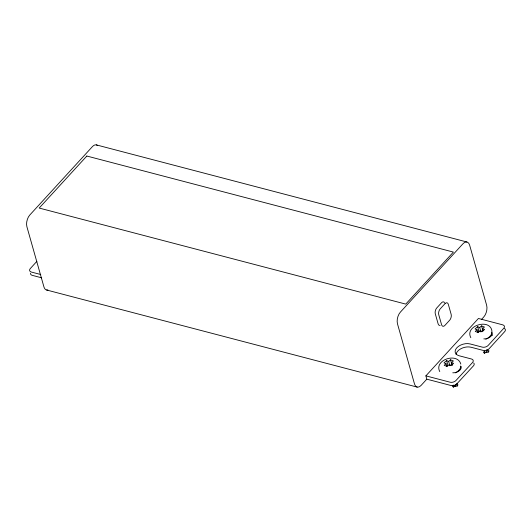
<?xml version="1.0" encoding="UTF-8"?>
<svg xmlns="http://www.w3.org/2000/svg" width="532" height="532" viewBox="0 0 532 532"><rect width="100%" height="100%" fill="white"/><g stroke="black" fill="none" stroke-linecap="round" stroke-linejoin="round"><path stroke-width="0.8" d="M453.63 386.997L453.71 385.015L453.51 387.037A2.833 1.709 -15.8 0 1 452.326 385.667M457.188 383.825A2.833 1.709 -15.8 0 1 457.354 385.919L455.545 386.345L455.372 384.523M484.679 353.088L484.765 351.107L484.559 353.128A2.833 1.709 -15.8 0 1 483.375 351.752M486.554 352.437L486.454 349.817M453.636 386.957L455.312 386.112M484.685 353.048L486.361 352.204M36.874 261.338L30.304 268.554A4.309 2.6 -15.8 0 0 31.381 272.058L40.764 274.519M425.879 375.865L478.428 318.475L502.66 324.826A4.309 2.6 -15.8 0 1 503.738 328.33L488.177 345.428A4.309 2.6 -15.8 0 1 482.331 347.137L470.095 343.938A9.789 5.905 -15.8 0 0 456.802 347.808A9.789 5.905 -15.8 0 0 459.236 355.795L471.458 358.994A4.309 2.6 -15.8 0 1 472.522 362.518L455.957 380.52A4.309 2.6 -15.8 0 1 450.112 382.209L425.879 375.865L426.817 379.17L451.05 385.52A4.309 2.6 -15.8 0 0 456.888 383.825L473.46 365.823A4.309 2.6 -15.8 0 0 473.66 362.957M426.731 379.256L421.144 385.361A8.618 4.801 -75.3 0 1 414.501 383.964L397.504 323.908A8.618 4.801 -75.3 0 1 400.41 312.085L462.986 243.742A8.618 4.801 -75.3 0 1 469.63 245.139L486.627 305.195A8.618 4.801 -75.3 0 1 483.721 317.019L481.487 319.459M479.711 327.506L481.553 325.897L482.77 330.192L480.928 331.808L479.711 327.506L477.676 326.695L475.069 328.976L477.104 329.787L477.916 332.653M477.104 329.787L475.262 331.403L478.148 332.547L479.99 330.931L482.025 331.742L484.632 329.461L482.531 328.71L484.439 327.04L481.553 325.897M477.33 332.367L478.893 330.997L480.928 331.808M449.68 365.005L448.662 361.421L446.621 360.61L444.014 362.891L446.055 363.702L446.867 366.568M446.055 363.702L444.213 365.311L447.093 366.455L448.942 364.846L450.976 365.657L453.583 363.376L451.482 362.618L453.39 360.949L450.504 359.805L448.662 361.421M446.8 365.823L447.838 364.912L446.621 360.61M449.879 365.717L451.721 364.107L450.504 359.805M486.6 352.43L488.409 352.011A2.833 1.709 -15.8 0 0 488.629 350.222M96.325 144.89L466.91 241.994M41.696 277.824L32.319 275.363A4.309 2.6 -15.8 0 1 30.517 273.282M46.636 290.007L417.221 387.11M455.033 386.425L454.481 386.033M470.82 337.687C464.27 325.431 490.856 317.784 491.98 331.529M439.771 371.595C433.6 359.964 457.573 351.991 460.805 364.101M482.531 328.71L483.142 330.857M487.585 349.896L488.223 352.164M477.676 326.695L478.893 330.997M451.482 362.618L452.293 365.491M456.529 383.805L457.174 386.079M47.927 289.98A8.618 4.801 -75.3 0 1 43.917 286.861L26.919 226.805A8.618 4.801 -75.3 0 1 29.825 214.981L92.402 146.639A8.618 4.801 -75.3 0 1 97.469 145.429M440.117 325.358A4.309 2.401 -75.3 0 1 438.115 323.802L435.309 313.887A4.309 2.401 -75.3 0 1 436.759 307.968L441.54 302.755A4.309 2.401 -75.3 0 1 444.539 302.681M491.648 334.661A6.437 3.884 -15.8 0 1 492.539 335.379M456.077 354.352A9.789 5.905 -15.8 0 1 471.026 347.243L483.262 350.442A4.309 2.6 -15.8 0 0 489.108 348.733L504.675 331.636A4.309 2.6 -15.8 0 0 504.409 328.45M460.552 365.983A6.437 3.884 -15.8 0 1 459.535 370.538A6.437 3.884 -15.8 0 1 452.765 372.799M491.601 332.074A6.437 3.884 -15.8 0 1 490.584 336.623A6.437 3.884 -15.8 0 1 483.814 338.891M460.918 366.462A11.092 6.69 -15.8 0 1 455.392 372.866M491.967 332.553A11.092 6.69 -15.8 0 1 485.816 339.27M86.836 156.036L39.195 208.059L405.75 304.105L453.39 252.082L86.836 156.036M444.998 303.659L440.223 308.879A4.309 2.401 -75.3 0 0 438.767 314.791L441.573 324.706A4.309 2.401 -75.3 0 0 444.898 325.404L449.673 320.191A4.309 2.401 -75.3 0 0 451.129 314.272L448.323 304.357A4.309 2.401 -75.3 0 0 444.998 303.659"/></g></svg>
